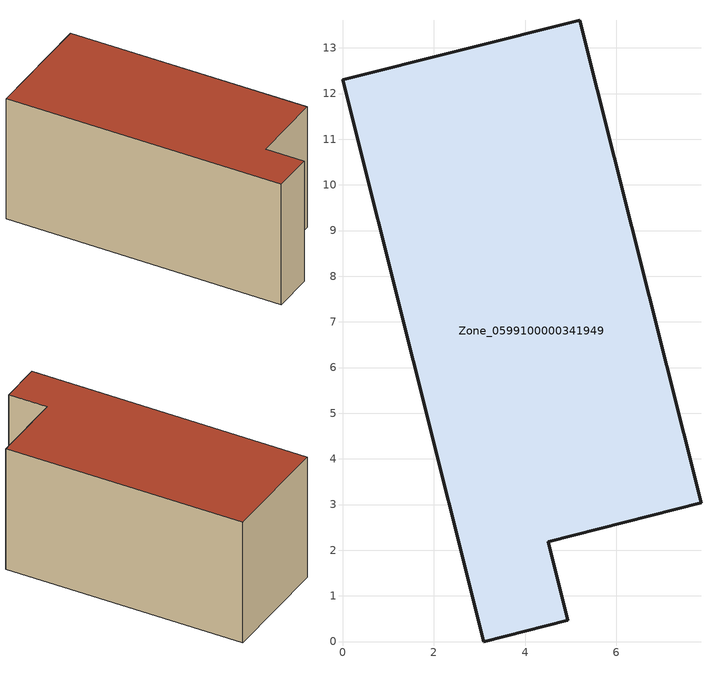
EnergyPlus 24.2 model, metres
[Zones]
Zone_0599100000341949
 floor ground (C_G): 0,12.3 5.19,13.6 7.85,3.04 4.5,2.19 4.93,0.47 3.09,0 z0
 wall outside (C_F): 3.09,0 4.93,0.47 4.5,2.19 7.85,3.04 5.19,13.6 0,12.3 3.09,0 z0:5.86
 roof outside (C_R): 5.19,13.6 0,12.3 3.09,0 4.93,0.47 4.5,2.19 7.85,3.04 z5.86
[BUILDING]
Pand.0599100000341949: North Axis=0; Terrain=City; Loads Convergence Tolerance Value=0.04; Temperature Convergence Tolerance Value=0.4; Solar Distribution=FullExterior; Maximum Number of Warmup Days=25; Minimum Number of Warmup Days=1
[Site:Location]
Rotterdam.The.Hague.AP_ZH_NLD Design_Conditions: Latitude=51.96; Longitude=4.45; Time Zone=1; Elevation=-4.5
[SITE:GROUNDTEMPERATURE:BUILDINGSURFACE]
18, 18, 18, 18, 18, 18, 18, 18, 18, 18, 18, 18
[MATERIAL] Thermal Absorptance=0.9; Solar Absorptance=0.7; Visible Absorptance=0.7
Name | Roughness | Thickness | Conductivity | Density | Specific Heat
G.TC.1992-2005 | MediumSmooth | 0.15 | 0.06 | 540 | 1210
F.TC.1992-2005 | Rough | 0.3 | 0.12 | 1920 | 840
R.TC.1992-2005 | MediumRough | 0.2 | 0.08 | 1500 | 1000
[CONSTRUCTION]
C_G: G.TC.1992-2005
C_F: F.TC.1992-2005
C_R: R.TC.1992-2005
[ZONE]
Zone_0599100000341949: Type=1; Multiplier=1; Ceiling Height=Autocalculate; Volume=Autocalculate; Floor Area=autocalculate; Part of Total Floor Area=Yes
[ZONEINFILTRATION:DESIGNFLOWRATE]
Infil_Zone_0599100000341949: Zone or ZoneList or Space or SpaceList=Zone_0599100000341949; Schedule=AlwaysOn; Design Flow Rate Calculation Method=Flow/Area; Flow Rate per Floor Area=0.0015; Constant Term Coefficient=1; Temperature Term Coefficient=0; Velocity Term Coefficient=0; Velocity Squared Term Coefficient=0
[HVACTEMPLATE:ZONE:IDEALLOADSAIRSYSTEM]
Zone_0599100000341949: Maximum Heating Supply Air Temperature=50; Minimum Cooling Supply Air Temperature=13; Maximum Heating Supply Air Humidity Ratio=0.0156; Minimum Cooling Supply Air Humidity Ratio=0.0077; Heating Limit=NoLimit; Cooling Limit=NoLimit; Dehumidification Control Type=ConstantSensibleHeatRatio; Cooling Sensible Heat Ratio=0.7; Dehumidification Setpoint=60; Humidification Control Type=None; Humidification Setpoint=30; Outdoor Air Method=None; Outdoor Air Flow Rate per Person=0.00944; Outdoor Air Flow Rate per Zone Floor Area=0; Outdoor Air Flow Rate per Zone=0; Demand Controlled Ventilation Type=None; Outdoor Air Economizer Type=NoEconomizer; Heat Recovery Type=None; Sensible Heat Recovery Effectiveness=0.7; Latent Heat Recovery Effectiveness=0.65
[ZONECONTROL:THERMOSTAT]
ThermostatControl_Zone_0599100000341949: Zone or ZoneList=Zone_0599100000341949; Control Type Schedule=DualSetpointControlType; Control 1=Thermostat_Zone_0599100000341949; Temperature Difference Between Cutout And Setpoint=0
[THERMOSTATSETPOINT:DUALSETPOINT]
Thermostat_Zone_0599100000341949: Heating Setpoint Temperature Schedule=HeatingSetpoint_Zone_0599100000341949; Cooling Setpoint Temperature Schedule=CoolingSetpoint_Zone_0599100000341949
[SCHEDULE:COMPACT]
HeatingSetpoint_Zone_0599100000341949: Through: 12/31, For: AllDays, Until: 24:00, 21
CoolingSetpoint_Zone_0599100000341949: Through: 12/31, For: AllDays, Until: 24:00, 24
DualSetpointControlType: Through: 12/31, For: AllDays, Until: 24:00, 4
AlwaysOn: Through: 12/31, For: AllDays, Until: 24:00, 1
